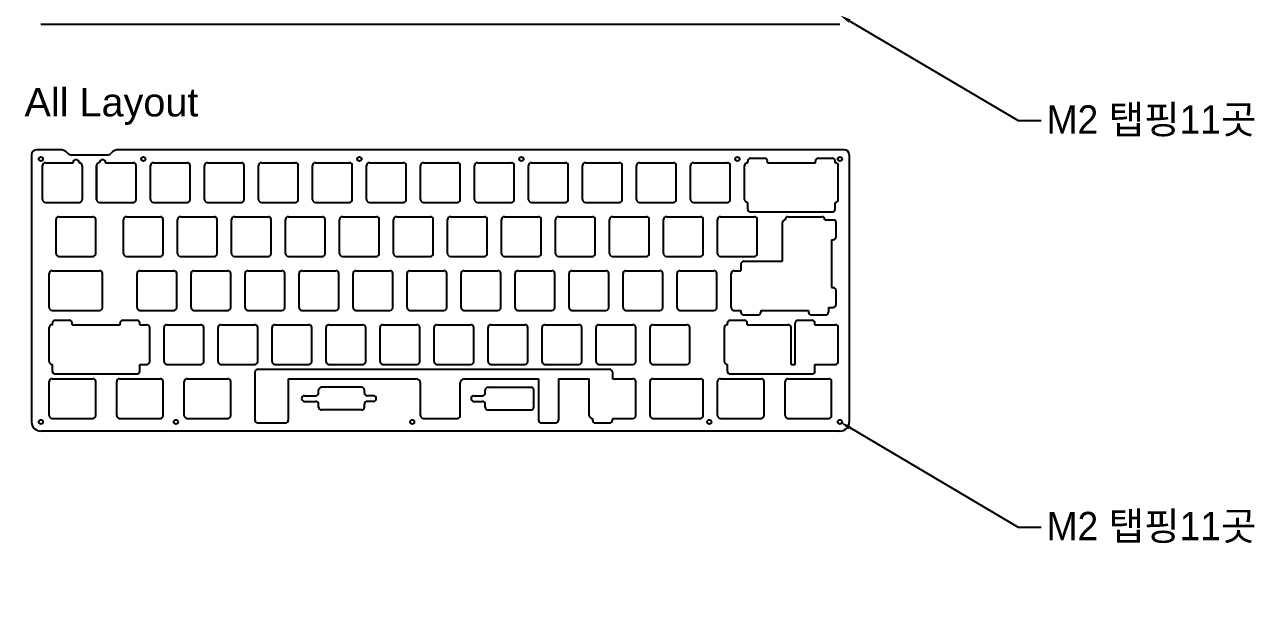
# Model space of a CAD drawing. Header units: millimetres. Extents: x 20 to 1236, y 177 to 796.
# Drawn here: x 800.7 to 1234.5, y 176.5 to 378.3 of the extents above; entities that cross this region are included whole.
import ezdxf
from ezdxf import colors
from ezdxf.entities.mleader import LeaderData, LeaderLine
from ezdxf.math import Vec2, Vec3

# ---------------------------------------------------------------- set-up
doc = ezdxf.new("R2010")
doc.units = ezdxf.units.MM
doc.layers.add('보강판3t', color=30, linetype='Continuous')
doc.styles.get("Standard").update_dxf_attribs({"font": 'arial.ttf'})

msp = doc.modelspace()

# ---------------------------------------------------------------- linework, layer by layer
at = {"layer": '보강판3t', "color": 2}
msp.add_line((1088.25, 378.28), (806.4, 378.28), dxfattribs=at)
at = {"layer": '보강판3t'}
for p, q in [((812.98, 334.13), (804.9, 334.13)), ((1089.75, 334.13), (834.03, 334.13)), ((803.13, 332.36), (803.13, 238.11)), ((815.92, 332.84), (815.8, 332.96)), ((829.68, 332.26), (817.33, 332.26)), ((831.09, 332.84), (831.21, 332.96)), ((1055.72, 329.53), (1055.72, 330.12)), ((1056.72, 331.12), (1061.72, 331.12)), ((1062.72, 329.53), (1062.72, 330.12)), ((1079.59, 329.53), (1079.59, 330.12)), ((1080.59, 331.12), (1085.59, 331.12)), ((1086.59, 329.53), (1086.59, 330.12)), ((1091.52, 332.36), (1091.52, 238.11)), ((806.98, 316.53), (806.98, 328.53)), ((807.98, 329.53), (817.75, 329.53)), ((819.9, 329.53), (819.98, 329.53)), ((820.98, 328.53), (820.98, 316.53)), ((826.03, 316.53), (826.03, 328.53)), ((826.03, 328.53), (826.03, 316.53)), ((827.03, 329.53), (827.1, 329.53)), ((829.25, 329.53), (839.03, 329.53)), ((840.03, 316.53), (840.03, 328.53)), ((845.08, 316.53), (845.08, 328.53)), ((846.08, 329.53), (858.08, 329.53)), ((859.08, 316.53), (859.08, 328.53)), ((864.13, 316.53), (864.13, 328.53)), ((865.13, 329.53), (877.13, 329.53)), ((878.13, 316.53), (878.13, 328.53)), ((883.18, 316.53), (883.18, 328.53)), ((884.18, 329.53), (896.18, 329.53)), ((897.18, 316.53), (897.18, 328.53)), ((902.23, 316.53), (902.23, 328.53)), ((903.23, 329.53), (915.23, 329.53)), ((916.23, 316.53), (916.23, 328.53)), ((921.28, 316.53), (921.28, 328.53)), ((922.28, 329.53), (934.28, 329.53)), ((935.28, 316.53), (935.28, 328.53)), ((940.33, 316.53), (940.33, 328.53)), ((941.33, 329.53), (953.33, 329.53)), ((954.33, 316.53), (954.33, 328.53)), ((959.38, 316.53), (959.38, 328.53)), ((960.38, 329.53), (972.38, 329.53)), ((973.38, 316.53), (973.38, 328.53)), ((978.43, 316.53), (978.43, 328.53)), ((979.43, 329.53), (991.43, 329.53)), ((992.43, 316.53), (992.43, 328.53)), ((997.48, 316.53), (997.48, 328.53)), ((998.48, 329.53), (1010.48, 329.53)), ((1011.48, 316.53), (1011.48, 328.53)), ((1016.53, 316.53), (1016.53, 328.53)), ((1017.53, 329.53), (1029.53, 329.53)), ((1030.53, 316.53), (1030.53, 328.53)), ((1035.58, 316.53), (1035.58, 328.53)), ((1036.58, 329.53), (1048.58, 329.53)), ((1049.58, 316.53), (1049.58, 328.53)), ((1054.63, 316.53), (1054.63, 328.53)), ((1055.63, 329.53), (1055.72, 329.53)), ((1062.72, 329.53), (1079.59, 329.53)), ((1086.59, 329.53), (1086.68, 329.53)), ((1087.68, 316.53), (1087.68, 328.53)), ((807.98, 315.53), (819.98, 315.53)), ((827.03, 315.53), (839.03, 315.53)), ((846.08, 315.53), (858.08, 315.53)), ((865.13, 315.53), (877.13, 315.53)), ((884.18, 315.53), (896.18, 315.53)), ((903.23, 315.53), (915.23, 315.53)), ((922.28, 315.53), (934.28, 315.53)), ((941.33, 315.53), (953.33, 315.53)), ((960.38, 315.53), (972.38, 315.53)), ((979.43, 315.53), (991.43, 315.53)), ((998.48, 315.53), (1010.48, 315.53)), ((1017.53, 315.53), (1029.53, 315.53)), ((1036.58, 315.53), (1048.58, 315.53)), ((1055.63, 315.53), (1055.72, 315.53)), ((1055.72, 313.18), (1055.72, 315.53)), ((1086.59, 315.53), (1086.68, 315.53)), ((1086.59, 313.18), (1086.59, 315.53)), ((811.74, 297.48), (811.74, 309.48)), ((812.74, 310.48), (824.74, 310.48)), ((825.74, 297.48), (825.74, 309.48)), ((835.55, 297.48), (835.55, 309.48)), ((836.55, 310.48), (848.55, 310.48)), ((849.55, 297.48), (849.55, 309.48)), ((854.6, 297.48), (854.6, 309.48)), ((855.6, 310.48), (867.6, 310.48)), ((868.6, 297.48), (868.6, 309.48)), ((873.65, 297.48), (873.65, 309.48)), ((874.65, 310.48), (886.65, 310.48)), ((887.65, 297.48), (887.65, 309.48)), ((892.7, 297.48), (892.7, 309.48)), ((893.7, 310.48), (905.7, 310.48)), ((906.7, 297.48), (906.7, 309.48)), ((911.75, 297.48), (911.75, 309.48)), ((912.75, 310.48), (924.75, 310.48)), ((925.75, 297.48), (925.75, 309.48)), ((930.8, 297.48), (930.8, 309.48)), ((931.8, 310.48), (943.8, 310.48)), ((944.8, 297.48), (944.8, 309.48)), ((949.85, 297.48), (949.85, 309.48)), ((950.85, 310.48), (962.85, 310.48)), ((963.85, 297.48), (963.85, 309.48)), ((968.9, 297.48), (968.9, 309.48)), ((969.9, 310.48), (981.9, 310.48)), ((982.9, 297.48), (982.9, 309.48)), ((987.95, 297.48), (987.95, 309.48)), ((988.95, 310.48), (1000.95, 310.48)), ((1001.95, 297.48), (1001.95, 309.48)), ((1007, 297.48), (1007, 309.48)), ((1008, 310.48), (1020, 310.48)), ((1021, 297.48), (1021, 309.48)), ((1026.05, 297.48), (1026.05, 309.48)), ((1027.05, 310.48), (1039.05, 310.48)), ((1040.05, 297.48), (1040.05, 309.48)), ((1045.1, 297.48), (1045.1, 309.48)), ((1046.1, 310.48), (1058.1, 310.48)), ((1056.72, 312.18), (1085.59, 312.18)), ((1059.1, 297.48), (1059.1, 309.48)), ((1067.94, 294.79), (1067.94, 308.4)), ((1068.92, 309.4), (1068.92, 309.48)), ((1069.92, 310.48), (1081.92, 310.48)), ((1082.92, 309.4), (1082.92, 309.48)), ((1082.92, 309.4), (1085.88, 309.4)), ((1086.88, 303.4), (1086.88, 308.4)), ((1085.3, 302.4), (1085.88, 302.4)), ((1085.3, 302.4), (1085.3, 285.52)), ((812.74, 296.48), (824.74, 296.48)), ((836.55, 296.48), (848.55, 296.48)), ((855.6, 296.48), (867.6, 296.48)), ((874.65, 296.48), (886.65, 296.48)), ((893.7, 296.48), (905.7, 296.48)), ((912.75, 296.48), (924.75, 296.48)), ((931.8, 296.48), (943.8, 296.48)), ((950.85, 296.48), (962.85, 296.48)), ((969.9, 296.48), (981.9, 296.48)), ((988.95, 296.48), (1000.95, 296.48)), ((1008, 296.48), (1020, 296.48)), ((1027.05, 296.48), (1039.05, 296.48)), ((1046.1, 296.48), (1058.1, 296.48)), ((810.36, 291.43), (827.12, 291.43)), ((841.32, 291.43), (853.32, 291.43)), ((860.37, 291.43), (872.37, 291.43)), ((879.42, 291.43), (891.42, 291.43)), ((898.47, 291.43), (910.47, 291.43)), ((917.52, 291.43), (929.52, 291.43)), ((936.57, 291.43), (948.57, 291.43)), ((955.62, 291.43), (967.62, 291.43)), ((974.67, 291.43), (986.67, 291.43)), ((993.72, 291.43), (1005.72, 291.43)), ((1012.77, 291.43), (1024.77, 291.43)), ((1031.82, 291.43), (1043.82, 291.43)), ((1050.87, 291.43), (1053.34, 291.43)), ((1053.34, 293.79), (1053.34, 291.43)), ((1054.34, 294.79), (1067.94, 294.79)), ((809.36, 278.43), (809.36, 290.43)), ((828.12, 278.43), (828.12, 290.43)), ((840.32, 278.43), (840.32, 290.43)), ((854.32, 278.43), (854.32, 290.43)), ((859.37, 278.43), (859.37, 290.43)), ((873.37, 278.43), (873.37, 290.43)), ((878.42, 278.43), (878.42, 290.43)), ((892.42, 278.43), (892.42, 290.43)), ((897.47, 278.43), (897.47, 290.43)), ((911.47, 278.43), (911.47, 290.43)), ((916.52, 278.43), (916.52, 290.43)), ((930.52, 278.43), (930.52, 290.43)), ((935.57, 278.43), (935.57, 290.43)), ((949.57, 278.43), (949.57, 290.43)), ((954.62, 278.43), (954.62, 290.43)), ((968.62, 278.43), (968.62, 290.43)), ((973.67, 278.43), (973.67, 290.43)), ((987.67, 278.43), (987.67, 290.43)), ((992.72, 278.43), (992.72, 290.43)), ((1006.72, 278.43), (1006.72, 290.43)), ((1011.77, 278.43), (1011.77, 290.43)), ((1025.77, 278.43), (1025.77, 290.43)), ((1030.82, 278.43), (1030.82, 290.43)), ((1044.82, 278.43), (1044.82, 290.43)), ((1049.87, 278.43), (1049.87, 290.43)), ((1085.3, 285.52), (1085.88, 285.52)), ((1086.88, 279.52), (1086.88, 284.52)), ((1084.21, 278.52), (1084.21, 276.85)), ((1084.21, 278.52), (1085.88, 278.52)), ((810.36, 277.43), (827.12, 277.43)), ((811.45, 273.97), (816.45, 273.97)), ((835.32, 273.97), (840.32, 273.97)), ((841.32, 277.43), (853.32, 277.43)), ((860.37, 277.43), (872.37, 277.43)), ((879.42, 277.43), (891.42, 277.43)), ((898.47, 277.43), (910.47, 277.43)), ((917.52, 277.43), (929.52, 277.43)), ((936.57, 277.43), (948.57, 277.43)), ((955.62, 277.43), (967.62, 277.43)), ((974.67, 277.43), (986.67, 277.43)), ((993.72, 277.43), (1005.72, 277.43)), ((1012.77, 277.43), (1024.77, 277.43)), ((1031.82, 277.43), (1043.82, 277.43)), ((1049.57, 273.97), (1054.57, 273.97)), ((1050.87, 277.43), (1053.34, 277.43)), ((1053.34, 277.43), (1053.34, 276.85)), ((1054.34, 275.85), (1059.34, 275.85)), ((1060.34, 277.43), (1077.21, 277.43)), ((1060.34, 277.43), (1060.34, 276.85)), ((1073.45, 273.97), (1078.45, 273.97)), ((1077.21, 277.43), (1077.21, 276.85)), ((1078.21, 275.85), (1083.21, 275.85)), ((809.36, 259.38), (809.36, 271.38)), ((810.36, 272.38), (810.45, 272.38)), ((810.45, 272.38), (810.45, 272.97)), ((817.45, 272.38), (817.45, 272.97)), ((817.45, 272.38), (834.32, 272.38)), ((834.32, 272.38), (834.32, 272.97)), ((841.32, 272.38), (841.32, 272.97)), ((841.32, 272.38), (843.79, 272.38)), ((844.79, 259.38), (844.79, 271.38)), ((849.84, 259.38), (849.84, 271.38)), ((850.84, 272.38), (862.84, 272.38)), ((863.84, 259.38), (863.84, 271.38)), ((868.89, 259.38), (868.89, 271.38)), ((869.89, 272.38), (881.89, 272.38)), ((882.89, 259.38), (882.89, 271.38)), ((887.94, 259.38), (887.94, 271.38)), ((888.94, 272.38), (900.94, 272.38)), ((901.94, 259.38), (901.94, 271.38)), ((906.99, 259.38), (906.99, 271.38)), ((907.99, 272.38), (919.99, 272.38)), ((920.99, 259.38), (920.99, 271.38)), ((926.04, 259.38), (926.04, 271.38)), ((927.04, 272.38), (939.04, 272.38)), ((940.04, 259.38), (940.04, 271.38)), ((945.09, 259.38), (945.09, 271.38)), ((946.09, 272.38), (958.09, 272.38)), ((959.09, 259.38), (959.09, 271.38)), ((964.14, 259.38), (964.14, 271.38)), ((965.14, 272.38), (977.14, 272.38)), ((978.14, 259.38), (978.14, 271.38)), ((983.19, 259.38), (983.19, 271.38)), ((984.19, 272.38), (996.19, 272.38)), ((997.19, 259.38), (997.19, 271.38)), ((1002.24, 259.38), (1002.24, 271.38)), ((1003.24, 272.38), (1015.24, 272.38)), ((1016.24, 259.38), (1016.24, 271.38)), ((1021.29, 259.38), (1021.29, 271.38)), ((1022.29, 272.38), (1034.29, 272.38)), ((1035.29, 259.38), (1035.29, 271.38)), ((1047.49, 259.38), (1047.49, 271.38)), ((1048.49, 272.38), (1048.57, 272.38)), ((1048.57, 272.38), (1048.57, 272.97)), ((1055.57, 272.38), (1055.57, 272.97)), ((1055.57, 272.38), (1070.01, 272.38)), ((1071.01, 258.38), (1071.01, 271.38)), ((1072.45, 258.38), (1072.45, 272.97)), ((1079.45, 272.38), (1079.45, 272.97)), ((1079.45, 272.38), (1086.68, 272.38)), ((1079.45, 272.38), (1081.92, 272.38)), ((1087.68, 259.38), (1087.68, 271.38)), ((810.36, 258.38), (810.45, 258.38)), ((810.45, 256.03), (810.45, 258.38)), ((841.32, 256.03), (841.32, 258.38)), ((841.32, 258.38), (843.79, 258.38)), ((850.84, 258.38), (862.84, 258.38)), ((869.89, 258.38), (881.89, 258.38)), ((882.92, 256.69), (1006.98, 256.69)), ((888.94, 258.38), (900.94, 258.38)), ((907.99, 258.38), (919.99, 258.38)), ((927.04, 258.38), (939.04, 258.38)), ((946.09, 258.38), (958.09, 258.38)), ((965.14, 258.38), (977.14, 258.38)), ((984.19, 258.38), (996.19, 258.38)), ((1003.24, 258.38), (1015.24, 258.38)), ((1022.29, 258.38), (1034.29, 258.38)), ((1048.49, 258.38), (1048.57, 258.38)), ((1048.57, 256.03), (1048.57, 258.38)), ((1071.01, 258.38), (1072.45, 258.38)), ((1079.45, 258.38), (1086.68, 258.38)), ((1079.45, 256.03), (1079.45, 258.38)), ((809.36, 240.33), (809.36, 252.33)), ((810.36, 253.33), (824.74, 253.33)), ((811.45, 255.03), (840.32, 255.03)), ((825.74, 240.33), (825.74, 252.33)), ((833.17, 240.33), (833.17, 252.33)), ((834.17, 253.33), (848.55, 253.33)), ((849.55, 240.33), (849.55, 252.33)), ((856.99, 240.33), (856.99, 252.33)), ((857.99, 253.33), (872.37, 253.33)), ((873.37, 240.33), (873.37, 252.33)), ((881.92, 255.69), (881.92, 238.75)), ((893.68, 253.33), (893.68, 238.75)), ((893.68, 253.33), (938.83, 253.33)), ((940.33, 240.33), (940.33, 251.83)), ((954.33, 240.33), (954.33, 251.83)), ((955.83, 253.33), (981.93, 253.33)), ((981.93, 253.33), (981.93, 238.75)), ((988.93, 253.33), (988.93, 238.75)), ((988.93, 253.33), (999.86, 253.33)), ((999.86, 240.33), (999.86, 253.33)), ((1007.98, 255.69), (1007.98, 253.33)), ((1007.98, 253.33), (1015.24, 253.33)), ((1016.24, 240.33), (1016.24, 252.33)), ((1021.29, 240.33), (1021.29, 252.33)), ((1022.29, 253.33), (1039.05, 253.33)), ((1040.05, 240.33), (1040.05, 252.33)), ((1045.1, 240.33), (1045.1, 252.33)), ((1046.1, 253.33), (1060.49, 253.33)), ((1049.57, 255.03), (1078.45, 255.03)), ((1061.49, 240.33), (1061.49, 252.33)), ((1068.92, 240.33), (1068.92, 252.33)), ((1069.92, 253.33), (1084.3, 253.33)), ((1085.3, 240.33), (1085.3, 252.33)), ((899.37, 247.33), (903.37, 247.33)), ((904.37, 248.33), (904.37, 249.33)), ((919.52, 250.33), (905.37, 250.33)), ((920.52, 248.33), (920.52, 249.33)), ((923.7, 247.33), (921.52, 247.33)), ((959.14, 247.33), (962.14, 247.33)), ((963.14, 248.33), (963.14, 249.33)), ((964.14, 250.33), (979.29, 250.33)), ((980.29, 243.33), (980.29, 249.33)), ((899.37, 245.33), (903.37, 245.33)), ((904.37, 243.33), (904.37, 244.33)), ((920.52, 243.33), (920.52, 244.33)), ((923.7, 245.33), (921.52, 245.33)), ((959.14, 245.33), (962.14, 245.33)), ((963.14, 243.33), (963.14, 244.33)), ((810.36, 239.33), (824.74, 239.33)), ((834.17, 239.33), (848.55, 239.33)), ((857.99, 239.33), (872.37, 239.33)), ((919.52, 242.33), (905.37, 242.33)), ((941.33, 239.33), (953.33, 239.33)), ((964.14, 242.33), (979.29, 242.33)), ((1000.86, 239.33), (1000.98, 239.33)), ((1000.98, 239.33), (1000.98, 238.75)), ((1007.98, 239.33), (1015.24, 239.33)), ((1007.98, 239.33), (1007.98, 238.75)), ((1022.29, 239.33), (1039.05, 239.33)), ((1046.1, 239.33), (1060.49, 239.33)), ((1069.92, 239.33), (1084.3, 239.33)), ((1088.25, 234.84), (806.4, 234.84)), ((882.92, 237.75), (892.68, 237.75)), ((982.93, 237.75), (987.93, 237.75)), ((1001.98, 237.75), (1006.98, 237.75))]:
    msp.add_line(p, q, dxfattribs=at)
for centre in [(806.4, 330.86), (842.55, 330.86), (918.75, 330.86), (975.9, 330.86), (1052.1, 330.86), (1088.25, 330.86), (806.4, 238.11), (854.04, 238.11), (937.38, 238.11), (1042.16, 238.11), (1088.25, 238.11)]:
    msp.add_circle(centre, 0.75, dxfattribs=at)
for centre, radius, start, end in [((804.9, 332.36), 1.77, 90, 180), ((812.98, 330.13), 4, 45.0314, 90), ((834.03, 330.13), 4, 90, 134.9686), ((1089.75, 332.36), 1.77, 0, 90), ((817.33, 334.26), 2, 225.0314, 270), ((829.68, 334.26), 2, 270, 314.9686), ((1056.72, 330.12), 1, 90, 180), ((1061.72, 330.12), 1, 360, 90), ((1080.59, 330.12), 1, 90, 180), ((1085.59, 330.12), 1, 360, 90), ((807.98, 328.53), 1, 90, 180), ((819.98, 328.53), 1, 0, 90), ((827.03, 328.53), 1, 90, 180), ((827.03, 328.53), 1, 90, 180), ((839.03, 328.53), 1, 0, 90), ((846.08, 328.53), 1, 90, 180), ((858.08, 328.53), 1, 0, 90), ((865.13, 328.53), 1, 90, 180), ((877.13, 328.53), 1, 0, 90), ((884.18, 328.53), 1, 90, 180), ((896.18, 328.53), 1, 0, 90), ((903.23, 328.53), 1, 90, 180), ((915.23, 328.53), 1, 0, 90), ((922.28, 328.53), 1, 90, 180), ((934.28, 328.53), 1, 0, 90), ((941.33, 328.53), 1, 90, 180), ((953.33, 328.53), 1, 0, 90), ((960.38, 328.53), 1, 90, 180), ((972.38, 328.53), 1, 0, 90), ((979.43, 328.53), 1, 90, 180), ((991.43, 328.53), 1, 0, 90), ((998.48, 328.53), 1, 90, 180), ((1010.48, 328.53), 1, 0, 90), ((1017.53, 328.53), 1, 90, 180), ((1029.53, 328.53), 1, 0, 90), ((1036.58, 328.53), 1, 90, 180), ((1048.58, 328.53), 1, 0, 90), ((1055.63, 328.53), 1, 90, 180), ((1086.68, 328.53), 1, 0, 90), ((807.98, 316.53), 1, 180, 270), ((819.98, 316.53), 1, 270, 0), ((827.03, 316.53), 1, 180, 270), ((839.03, 316.53), 1, 270, 0), ((846.08, 316.53), 1, 180, 270), ((858.08, 316.53), 1, 270, 0), ((865.13, 316.53), 1, 180, 270), ((877.13, 316.53), 1, 270, 0), ((884.18, 316.53), 1, 180, 270), ((896.18, 316.53), 1, 270, 0), ((903.23, 316.53), 1, 180, 270), ((915.23, 316.53), 1, 270, 0), ((922.28, 316.53), 1, 180, 270), ((934.28, 316.53), 1, 270, 0), ((941.33, 316.53), 1, 180, 270), ((953.33, 316.53), 1, 270, 0), ((960.38, 316.53), 1, 180, 270), ((972.38, 316.53), 1, 270, 0), ((979.43, 316.53), 1, 180, 270), ((991.43, 316.53), 1, 270, 0), ((998.48, 316.53), 1, 180, 270), ((1010.48, 316.53), 1, 270, 0), ((1017.53, 316.53), 1, 180, 270), ((1029.53, 316.53), 1, 270, 0), ((1036.58, 316.53), 1, 180, 270), ((1048.58, 316.53), 1, 270, 0), ((1055.63, 316.53), 1, 180, 270), ((1056.72, 313.18), 1, 180, 270), ((1085.59, 313.18), 1, 270, 360), ((1086.68, 316.53), 1, 270, 0), ((812.74, 309.48), 1, 90, 180), ((824.74, 309.48), 1, 0, 90), ((836.55, 309.48), 1, 90, 180), ((848.55, 309.48), 1, 0, 90), ((855.6, 309.48), 1, 90, 180), ((867.6, 309.48), 1, 0, 90), ((874.65, 309.48), 1, 90, 180), ((886.65, 309.48), 1, 0, 90), ((893.7, 309.48), 1, 90, 180), ((905.7, 309.48), 1, 0, 90), ((912.75, 309.48), 1, 90, 180), ((924.75, 309.48), 1, 0, 90), ((931.8, 309.48), 1, 90, 180), ((943.8, 309.48), 1, 0, 90), ((950.85, 309.48), 1, 90, 180), ((962.85, 309.48), 1, 0, 90), ((969.9, 309.48), 1, 90, 180), ((981.9, 309.48), 1, 0, 90), ((988.95, 309.48), 1, 90, 180), ((1000.95, 309.48), 1, 0, 90), ((1008, 309.48), 1, 90, 180), ((1020, 309.48), 1, 0, 90), ((1027.05, 309.48), 1, 90, 180), ((1039.05, 309.48), 1, 0, 90), ((1046.1, 309.48), 1, 90, 180), ((1058.1, 309.48), 1, 0, 90), ((1068.94, 308.4), 1, 91.5071, 180), ((1069.92, 309.48), 1, 90, 180), ((1081.92, 309.48), 1, 0, 90), ((1085.88, 308.4), 1, 0, 90), ((1085.88, 303.4), 1, 270, 0), ((812.74, 297.48), 1, 180, 270), ((824.74, 297.48), 1, 270, 0), ((836.55, 297.48), 1, 180, 270), ((848.55, 297.48), 1, 270, 0), ((855.6, 297.48), 1, 180, 270), ((867.6, 297.48), 1, 270, 0), ((874.65, 297.48), 1, 180, 270), ((886.65, 297.48), 1, 270, 0), ((893.7, 297.48), 1, 180, 270), ((905.7, 297.48), 1, 270, 0), ((912.75, 297.48), 1, 180, 270), ((924.75, 297.48), 1, 270, 0), ((931.8, 297.48), 1, 180, 270), ((943.8, 297.48), 1, 270, 0), ((950.85, 297.48), 1, 180, 270), ((962.85, 297.48), 1, 270, 0), ((969.9, 297.48), 1, 180, 270), ((981.9, 297.48), 1, 270, 0), ((988.95, 297.48), 1, 180, 270), ((1000.95, 297.48), 1, 270, 0), ((1008, 297.48), 1, 180, 270), ((1020, 297.48), 1, 270, 0), ((1027.05, 297.48), 1, 180, 270), ((1039.05, 297.48), 1, 270, 0), ((1046.1, 297.48), 1, 180, 270), ((1058.1, 297.48), 1, 270, 0), ((810.36, 290.43), 1, 90, 180), ((827.12, 290.43), 1, 0, 90), ((841.32, 290.43), 1, 90, 180), ((853.32, 290.43), 1, 0, 90), ((860.37, 290.43), 1, 90, 180), ((872.37, 290.43), 1, 0, 90), ((879.42, 290.43), 1, 90, 180), ((891.42, 290.43), 1, 0, 90), ((898.47, 290.43), 1, 90, 180), ((910.47, 290.43), 1, 0, 90), ((917.52, 290.43), 1, 90, 180), ((929.52, 290.43), 1, 0, 90), ((936.57, 290.43), 1, 90, 180), ((948.57, 290.43), 1, 0, 90), ((955.62, 290.43), 1, 90, 180), ((967.62, 290.43), 1, 0, 90), ((974.67, 290.43), 1, 90, 180), ((986.67, 290.43), 1, 0, 90), ((993.72, 290.43), 1, 90, 180), ((1005.72, 290.43), 1, 0, 90), ((1012.77, 290.43), 1, 90, 180), ((1024.77, 290.43), 1, 0, 90), ((1031.82, 290.43), 1, 90, 180), ((1043.82, 290.43), 1, 0, 90), ((1050.87, 290.43), 1, 90, 180), ((1054.34, 293.79), 1, 90, 180), ((1085.88, 284.52), 1, 0, 90), ((810.36, 278.43), 1, 180, 270), ((827.12, 278.43), 1, 270, 0), ((841.32, 278.43), 1, 180, 270), ((853.32, 278.43), 1, 270, 0), ((860.37, 278.43), 1, 180, 270), ((872.37, 278.43), 1, 270, 0), ((879.42, 278.43), 1, 180, 270), ((891.42, 278.43), 1, 270, 0), ((898.47, 278.43), 1, 180, 270), ((910.47, 278.43), 1, 270, 0), ((917.52, 278.43), 1, 180, 270), ((929.52, 278.43), 1, 270, 0), ((936.57, 278.43), 1, 180, 270), ((948.57, 278.43), 1, 270, 0), ((955.62, 278.43), 1, 180, 270), ((967.62, 278.43), 1, 270, 0), ((974.67, 278.43), 1, 180, 270), ((986.67, 278.43), 1, 270, 0), ((993.72, 278.43), 1, 180, 270), ((1005.72, 278.43), 1, 270, 0), ((1012.77, 278.43), 1, 180, 270), ((1024.77, 278.43), 1, 270, 0), ((1031.82, 278.43), 1, 180, 270), ((1043.82, 278.43), 1, 270, 0), ((1050.87, 278.43), 1, 180, 270), ((1085.88, 279.52), 1, 270, 0), ((811.45, 272.97), 1, 90, 180), ((816.45, 272.97), 1, 360, 90), ((835.32, 272.97), 1, 90, 180), ((840.32, 272.97), 1, 360, 90), ((1049.57, 272.97), 1, 90, 180), ((1054.34, 276.85), 1, 180, 270), ((1054.57, 272.97), 1, 360, 90), ((1059.34, 276.85), 1, 270, 0), ((1073.45, 272.97), 1, 90, 180), ((1078.21, 276.85), 1, 180, 270), ((1078.45, 272.97), 1, 360, 90), ((1083.21, 276.85), 1, 270, 0), ((810.36, 271.38), 1, 90, 180), ((843.79, 271.38), 1, 0, 90), ((850.84, 271.38), 1, 90, 180), ((862.84, 271.38), 1, 0, 90), ((869.89, 271.38), 1, 90, 180), ((881.89, 271.38), 1, 0, 90), ((888.94, 271.38), 1, 90, 180), ((900.94, 271.38), 1, 0, 90), ((907.99, 271.38), 1, 90, 180), ((919.99, 271.38), 1, 0, 90), ((927.04, 271.38), 1, 90, 180), ((939.04, 271.38), 1, 0, 90), ((946.09, 271.38), 1, 90, 180), ((958.09, 271.38), 1, 0, 90), ((965.14, 271.38), 1, 90, 180), ((977.14, 271.38), 1, 0, 90), ((984.19, 271.38), 1, 90, 180), ((996.19, 271.38), 1, 0, 90), ((1003.24, 271.38), 1, 90, 180), ((1015.24, 271.38), 1, 0, 90), ((1022.29, 271.38), 1, 90, 180), ((1034.29, 271.38), 1, 0, 90), ((1048.49, 271.38), 1, 90, 180), ((1070.01, 271.38), 1, 0, 90), ((1086.68, 271.38), 1, 0, 90), ((810.36, 259.38), 1, 180, 270), ((811.45, 256.03), 1, 180, 270), ((840.32, 256.03), 1, 270, 360), ((843.79, 259.38), 1, 270, 0), ((850.84, 259.38), 1, 180, 270), ((862.84, 259.38), 1, 270, 0), ((869.89, 259.38), 1, 180, 270), ((881.89, 259.38), 1, 270, 0), ((882.92, 255.69), 1, 90, 180), ((888.94, 259.38), 1, 180, 270), ((900.94, 259.38), 1, 270, 0), ((907.99, 259.38), 1, 180, 270), ((919.99, 259.38), 1, 270, 0), ((927.04, 259.38), 1, 180, 270), ((939.04, 259.38), 1, 270, 0), ((946.09, 259.38), 1, 180, 270), ((958.09, 259.38), 1, 270, 0), ((965.14, 259.38), 1, 180, 270), ((977.14, 259.38), 1, 270, 0), ((984.19, 259.38), 1, 180, 270), ((996.19, 259.38), 1, 270, 0), ((1003.24, 259.38), 1, 180, 270), ((1006.98, 255.69), 1, 0, 90), ((1015.24, 259.38), 1, 270, 0), ((1022.29, 259.38), 1, 180, 270), ((1034.29, 259.38), 1, 270, 0), ((1048.49, 259.38), 1, 180, 270), ((1049.57, 256.03), 1, 180, 270), ((1078.45, 256.03), 1, 270, 360), ((1086.68, 259.38), 1, 270, 0), ((810.36, 252.33), 1, 90, 180), ((824.74, 252.33), 1, 0, 90), ((834.17, 252.33), 1, 90, 180), ((848.55, 252.33), 1, 0, 90), ((857.99, 252.33), 1, 90, 180), ((872.37, 252.33), 1, 0, 90), ((938.83, 251.83), 1.5, 0, 90), ((955.83, 251.83), 1.5, 90, 180), ((1015.24, 252.33), 1, 0, 90), ((1022.29, 252.33), 1, 90, 180), ((1039.05, 252.33), 1, 0, 90), ((1046.1, 252.33), 1, 90, 180), ((1060.49, 252.33), 1, 0, 90), ((1069.92, 252.33), 1, 90, 180), ((1084.3, 252.33), 1, 0, 90), ((899.37, 246.33), 1, 90, 180), ((903.37, 248.33), 1, 270, 0), ((905.37, 249.33), 1, 90, 180), ((919.52, 249.33), 1, 360, 90), ((921.52, 248.33), 1, 180, 270), ((923.7, 246.33), 1, 0, 90), ((959.14, 246.33), 1, 90, 180), ((962.14, 248.33), 1, 270, 0), ((964.14, 249.33), 1, 90, 180), ((979.29, 249.33), 1, 0, 90), ((899.37, 246.33), 1, 180, 270), ((903.37, 244.33), 1, 0, 90), ((905.37, 243.33), 1, 180, 270), ((919.52, 243.33), 1, 270, 0), ((921.52, 244.33), 1, 90, 180), ((923.7, 246.33), 1, 270, 0), ((959.14, 246.33), 1, 180, 270), ((962.14, 244.33), 1, 0, 90), ((964.14, 243.33), 1, 180, 270), ((979.29, 243.33), 1, 270, 0), ((810.36, 240.33), 1, 180, 270), ((824.74, 240.33), 1, 270, 0), ((834.17, 240.33), 1, 180, 270), ((848.55, 240.33), 1, 270, 0), ((857.99, 240.33), 1, 180, 270), ((872.37, 240.33), 1, 270, 0), ((882.92, 238.75), 1, 180, 270), ((892.68, 238.75), 1, 270, 0), ((941.33, 240.33), 1, 180, 270), ((953.33, 240.33), 1, 270, 0), ((982.93, 238.75), 1, 180, 270), ((987.93, 238.75), 1, 270, 0), ((1000.86, 240.33), 1, 180, 270), ((1001.98, 238.75), 1, 180, 270), ((1006.98, 238.75), 1, 270, 0), ((1015.24, 240.33), 1, 270, 0), ((1022.29, 240.33), 1, 180, 270), ((1039.05, 240.33), 1, 270, 0), ((1046.1, 240.33), 1, 180, 270), ((1060.49, 240.33), 1, 270, 0), ((1069.92, 240.33), 1, 180, 270), ((1084.3, 240.33), 1, 270, 0), ((806.4, 238.11), 3.27, 180, 270), ((1088.25, 238.11), 3.27, 270, 0)]:
    msp.add_arc(centre, radius, start, end, dxfattribs=at)
at = {"layer": '보강판3t', "linetype": 'Continuous'}
for centre in [(818.83, 329.53), (828.18, 329.53)]:
    msp.add_arc(centre, 1.07, 0, 180, dxfattribs=at)

# ---------------------------------------------------------------- texts
at = {"layer": '보강판3t', "insert": (800.63, 355.88), "char_height": 10, "attachment_point": 1}
msp.add_mtext_dynamic_manual_height_columns('All Layout', width=268.7042, gutter_width=12.5, heights=[0], dxfattribs=at)

# ---------------------------------------------------------------- leaders
ml = msp.add_multileader_mtext('Standard')
ml.set_content('{\\fGulim|b0|i0|c129|p50;M2 탭핑11곳}', color=256)
ml.set_leader_properties()
ml.build(insert=Vec2(0, 0))
ctx = ml.context
ctx.base_point, ctx.char_height, ctx.plane_origin = Vec3(1159.18, 344.45), 10, Vec3(1280.44, 322.64)
notes = []
notes.append((ctx, [(1, (1, 1, 0), (1151.18, 344.45), (1, 0), 8, [(0, [(1088.25, 381.55)], 0, [])])]))
ctx.mtext.insert, ctx.mtext.flow_direction = Vec3(1161.18, 349.81), 5
ml = msp.add_multileader_mtext('Standard')
ml.set_content('{\\fGulim|b0|i0|c129|p50;M2 탭핑11곳}', color=256)
ml.set_leader_properties()
ml.build(insert=Vec2(0, 0))
ctx = ml.context
ctx.base_point, ctx.char_height, ctx.plane_origin = Vec3(1159.18, 201.01), 10, Vec3(1280.44, 179.2)
notes.append((ctx, [(1, (1, 1, 0), (1151.18, 201.01), (1, 0), 8, [(0, [(1088.25, 238.11)], 0, [])])]))
ctx.mtext.insert, ctx.mtext.flow_direction = Vec3(1161.18, 206.37), 5
for ctx, leaders in notes:
    for number, flags, end, landing, length, lines in leaders:
        leader = LeaderData()
        leader.index, (leader.has_last_leader_line, leader.has_dogleg_vector, leader.attachment_direction) = number, flags
        leader.last_leader_point, leader.dogleg_vector, leader.dogleg_length = Vec3(end), Vec3(landing), length
        for number, points, colour, breaks in lines:
            line = LeaderLine()
            line.index, line.vertices, line.color, line.breaks = number, Vec3.list(points), colors.encode_raw_color(colour), breaks
            leader.lines.append(line)
        ctx.leaders.append(leader)

doc.saveas('drawing.dxf')
